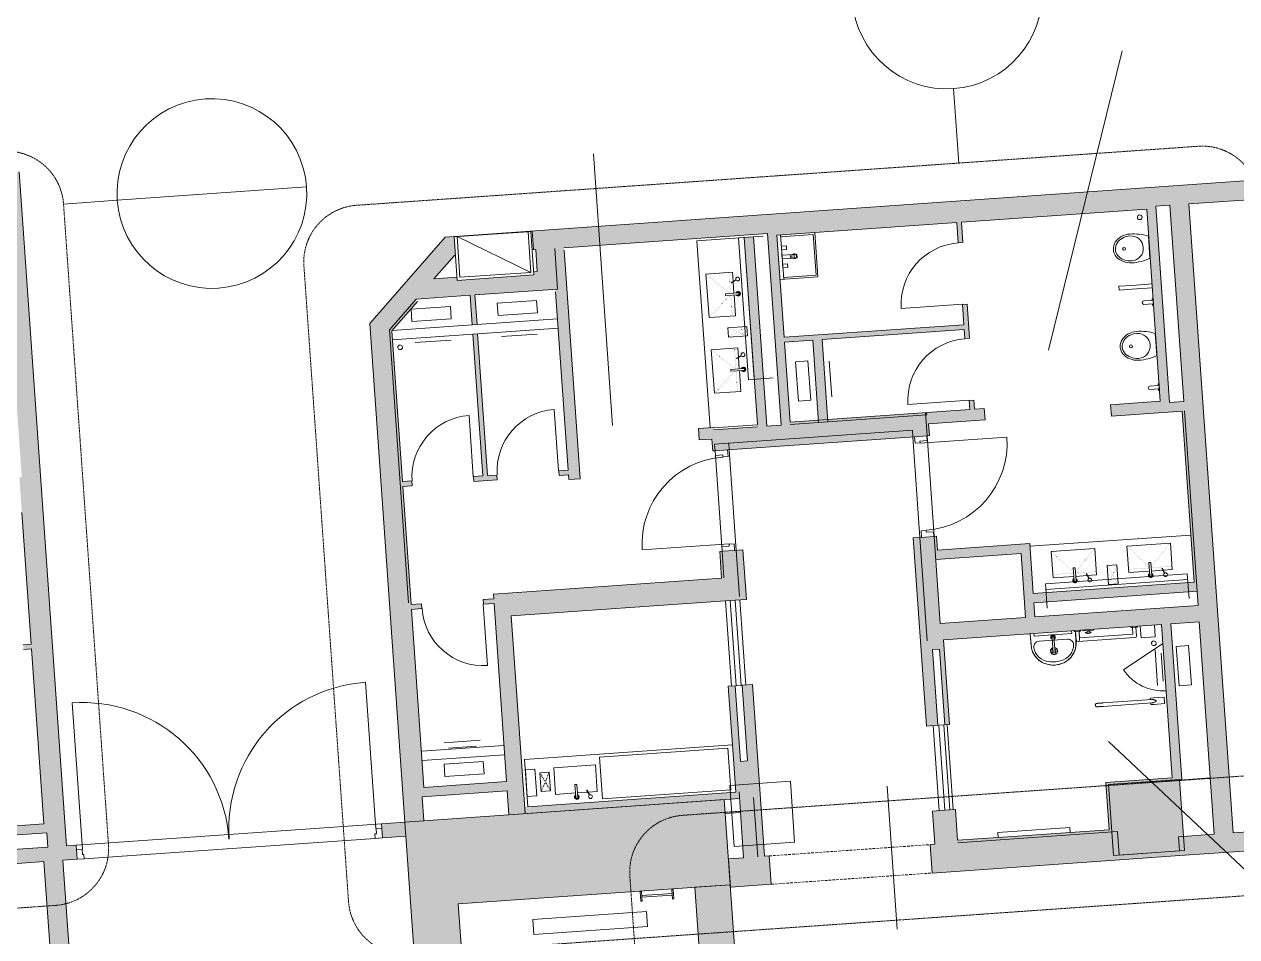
# Model space of a CAD drawing. Header units: millimetres. Extents: x 833941507 to 1669051331, y 817666127 to 1636299673.
# Drawn here: x 834408591 to 834421372, y 817993361 to 818002984 of the extents above; entities that cross this region are included whole.
import ezdxf

# ---------------------------------------------------------------- set-up
doc = ezdxf.new("R2010")
doc.units = ezdxf.units.MM
doc.header["$LTSCALE"] = 3
for name, pattern in [('3A35X-MAGP-P-MP-B02A$0$Dash', [6, 3, -3]), ('3A35X-MAGP-P-MP-B02A$0$Dash 1_16_', [3.175, 1.5875, -1.5875]), ('3A35X-MAGP-P-MP-B02A$0$Dot', [4, 0, -4]), ('3A35X-MAGP-P-MP-B02A$0$Long Dash', [13.5, 9, -4.5])]:
    doc.linetypes.add(name, pattern=pattern)
for name, color, linetype, lineweight in [('3A35X-MAGP-P-MP-B02A$0$A-000-M_MASS', 252, 'Continuous', 5), ('3A35X-MAGP-P-MP-B02A$0$A-010-A_ROOM', 252, 'Continuous', 5), ('3A35X-MAGP-P-MP-B02A$0$A-010-M_LINE', 252, 'Continuous', 5), ('3A35X-MAGP-P-MP-B02A$0$A-010-M_LINE-T', 252, 'Continuous', 5), ('3A35X-MAGP-P-MP-B02A$0$A-200-M_WALL_EXT', 252, 'Continuous', 9), ('3A35X-MAGP-P-MP-B02A$0$A-200-M_WALL_INT', 252, 'Continuous', 9), ('3A35X-MAGP-P-MP-B02A$0$A-200-M_WALL_PAT', 252, 'Continuous', 9), ('3A35X-MAGP-P-MP-B02A$0$A-230-M_FLOOR', 252, 'Continuous', 18), ('3A35X-MAGP-P-MP-B02A$0$A-325-M_DOOR', 252, 'Continuous', 5), ('3A35X-MAGP-P-MP-B02A$0$A-325-MH_DOOR', 252, '3A35X-MAGP-P-MP-B02A$0$Long Dash', 5), ('3A35X-MAGP-P-MP-B02A$0$A-770-ME_FFE_SA', 252, 'Continuous', 5), ('3A35X-MAGP-P-MP-B02A$0$M-520-M_DRAINAGE_FW', 252, 'Continuous', 5), ('3A35X-MAGP-P-MP-B02A$0$M-520-MH_DRAINAGE_FW', 252, '3A35X-MAGP-P-MP-B02A$0$Dash', 5), ('3A35X-MAGP-P-MP-B02A$0$S-280-M_COLUMN', 252, 'Continuous', 9), ('3A35X-MAGP-P-MP-B02A$0$Z-060-M_DETAIL', 252, 'Continuous', 5), ('3A35X-MAGP-P-MP-B02A$0$Z-070_T_DETAIL', 252, 'Continuous', 5), ('UAJ-23FLOR-h', 251, 'Continuous', 9)]:
    doc.layers.add(name, color=color, linetype=linetype, lineweight=lineweight)
doc.layers.add('UAJ-00XREF', color=7, linetype='Continuous')

# ---------------------------------------------------------------- blocks, each defined once
blk = doc.blocks.new('GBP-LTC-LB01')
at = {"layer": 'UAJ-23FLOR-h'}
h = blk.add_hatch(dxfattribs=at)
h.set_pattern_fill('EARTH,_O', color=256, scale=180, angle=45)
h.set_pattern_definition([(48.9989, (834576001.8, 818046085.3), (-112.727, 1612.5107), [1143, -1143]), (48.9989, (834575678.3, 818046366.6), (-112.727, 1612.5107), [1143, -1143]), (48.9989, (834575354.8, 818046647.8), (-112.727, 1612.5107), [1143, -1143]), (138.9989, (834575340.7, 818046849.3), (-1612.5107, -112.727), [1143, -1143]), (138.9989, (834575621.9, 818047172.8), (-1612.5107, -112.727), [1143, -1143]), (138.9989, (834575903.1, 818047496.3), (-1612.5107, -112.727), [1143, -1143])])
h.paths.add_polyline_path([(834572173, 818200349), (834310584, 818182062), (834331502, 817882832), (834364940, 817885169), (834473096, 818011284), (834480534, 818020120), (834485095, 818025710), (834491376, 818033619), (834497063, 818041013), (834493146, 818043679), (834512789, 818074029), (834518712, 818083675), (834526231, 818096325), (834534646, 818111073), (834545956, 818131981), (834557205, 818154199), (834564040, 818168497), (834570941, 818183576), (834578368, 818200696)])
h.paths.add_polyline_path([(834382131, 817956470), (834418269, 817958996), (834422062, 817963856), (834428403, 817964299), (834467239, 818010696), (834466445, 818021739), (834476098, 818035709), (834485267, 818048983), (834487015, 818051460), (834497268, 818067303), (834492893, 818129890), (834448057, 818126756), (834416897, 818105052), (834382061, 818080789), (834386167, 818022059), (834377588, 818021459)], flags=16)
edge = h.paths.add_edge_path(flags=16)
edge.add_line((834540292, 818142076), (834533466, 818141614))
edge.add_line((834533466, 818141614), (834523258, 818143863))
edge.add_line((834523258, 818143863), (834525897, 818155839))
edge.add_arc((834558382, 818267025), 115835, 237.2184, 253.71313, ccw=False)
edge.add_line((834495665, 818169638), (834498268, 818132357))
edge.add_line((834498268, 818132357), (834496346, 818130135))
edge.add_line((834496346, 818130135), (834492880, 818129893))
edge.add_line((834492880, 818129893), (834494230, 818110588))
edge.add_line((834494230, 818110588), (834496326, 818110708))
edge.add_line((834496326, 818110708), (834498420, 818080754))
edge.add_line((834498420, 818080754), (834498046, 818080727))
edge.add_line((834498046, 818080727), (834498255, 818077746))
edge.add_line((834498255, 818077746), (834503061, 818078082))
edge.add_line((834503061, 818078082), (834504980, 818081212))
edge.add_line((834504980, 818081212), (834509429, 818088471))
edge.add_line((834509429, 818088471), (834515217, 818097914))
edge.add_line((834515217, 818097914), (834526067, 818116416))
edge.add_line((834526067, 818116416), (834532489, 818127889))
edge.add_line((834532489, 818127889), (834534831, 818132146))
edge.add_line((834534831, 818132146), (834540292, 818142076))
h = blk.add_hatch(dxfattribs=at)
h.set_pattern_fill('EARTH,_O', color=256, scale=180, angle=45)
h.set_pattern_definition([(45.0000001, (-1082349.7, 54794.9), (-3e-06, 1616.4461018), [1143, -1143]), (45.0000001, (-1082652.8, 55098), (-3e-06, 1616.4461018), [1143, -1143]), (45.0000001, (-1082955.9, 55401.1), (-3e-06, 1616.4461018), [1143, -1143]), (135.0000001, (-1082955.9, 55603.1), (-1616.4461018, -3e-06), [1143, -1143]), (135.0000001, (-1082652.8, 55906.2), (-1616.4461018, -3e-06), [1143, -1143]), (135.0000001, (-1082349.7, 56209.3), (-1616.4461018, -3e-06), [1143, -1143])])
h.paths.add_polyline_path([(834669469, 818015499), (834651081, 818014214), (834651091, 818014066), (834669480, 818015352)], flags=16)
edge = h.paths.add_edge_path()
edge.add_arc((834611764, 818123015), 22001, 94.0007, 118.6887)
edge.add_line((834601202, 818142316), (834593918, 818141228))
edge.add_arc((834611768, 818123014), 25503, 93.9972, 134.4213, ccw=False)
edge.add_line((834609991, 818148455), (834618164, 818149026))
edge.add_line((834618164, 818149026), (834618408, 818145535))
edge.add_line((834618408, 818145535), (834616365, 818145392))
edge.add_line((834616365, 818145392), (834616609, 818141901))
edge.add_line((834616609, 818141901), (834611622, 818141552))
edge.add_line((834611622, 818141552), (834611378, 818145043))
edge.add_line((834611378, 818145043), (834610229, 818144963))
h.paths.add_polyline_path([(834673233, 818197366), (834607546, 818192774), (834599172, 818174435), (834588349, 818152375), (834578622, 818133891), (834568418, 818115665), (834556457, 818095618), (834546606, 818080042), (834532219, 818058624), (834523692, 818046596), (834515684, 818035708), (834508244, 818025930), (834500656, 818016266), (834489787, 818002934), (834483448, 817995421), (834478638, 817989842), (834458454, 817967379), (834441506, 817949096), (834383076, 817886437), (834482027, 817893355), (834551919, 817920009), (834634905, 817930637), (834634023, 817939309), (834633770, 817941796), (834633578, 817943687), (834508697, 817930984), (834507053, 817930191), (834506409, 817939427), (834507657, 817945567), (834503417, 818006767), (834503064, 818011763), (834514053, 818025792), (834520785, 818034889), (834526319, 818042437), (834532382, 818050706), (834536346, 818056473), (834542258, 818065226), (834550406, 818077287), (834561579, 818095002), (834574523, 818117080), (834587769, 818140310), (834609774, 818143595), (834610002, 818140336), (834634253, 818142031), (834636807, 818105492), (834642791, 818105914), (834646279, 818056033), (834640293, 818055614), (834643382, 818011425), (834641138, 818011268), (834645776, 817944928), (834639048, 817944244), (834640362, 817931328), (834651070, 817932707), (834650588, 817936476), (834685106, 817940897), (834685588, 817937128), (834691374, 817937869)])
blk = doc.blocks.new('3A35X-MAGP-P-MP-B02A')
at = {"layer": '3A35X-MAGP-P-MP-B02A$0$A-200-M_WALL_PAT'}
for points in [[(30275, 74972), (30475, 74972), (30475, 80131), (30275, 80131), (30275, 75094)], [(34050, 77994), (34988, 78931), (34705, 78931), (34050, 78277), (34050, 78160)], [(36025, 78499), (36048, 78499), (36048, 78931), (35848, 78931), (35848, 78499)], [(36048, 78499), (36145, 78499), (36145, 78931), (36048, 78931), (36048, 78699)], [(38050, 76904), (38148, 76904), (38148, 78906), (38050, 78906), (38050, 76929)], [(38298, 76904), (38395, 76904), (38395, 78931), (38298, 78931), (38298, 76965)], [(42400, 76854), (42400, 78906), (42303, 78906), (42303, 76854)], [(42550, 72281), (42750, 72281), (42750, 78931), (42550, 78931), (42550, 72291)], [(34755, 78499), (35848, 78499), (35848, 78699), (35810, 78699), (35810, 78666), (35000, 78666), (35000, 78699), (34755, 78699), (34555, 78499), (34705, 78499)], [(36145, 76489), (36145, 78499), (36025, 78499), (36025, 76489)], [(34275, 78184), (34565, 78474), (34530, 78474), (34275, 78219), (34275, 78184)], [(34250, 73006), (34250, 78194), (34050, 77994), (34050, 73006)], [(34250, 75311), (34275, 75311), (34275, 78219), (34250, 78194), (34250, 75981)], [(39174, 77776), (40345, 77776), (40345, 77826), (38395, 77826), (38395, 77776), (38927, 77776)], [(38793, 76904), (38793, 77776), (38695, 77776), (38695, 76904)], [(30250, 73254), (30275, 73255), (30275, 76918), (30250, 76918), (30250, 73285)], [(37560, 76809), (37585, 76809), (37585, 76929), (37427, 76929), (37427, 76809), (37504, 76809)], [(39207, 76754), (39675, 76754), (39675, 76904), (37585, 76904), (37585, 76754), (39014, 76754)], [(39825, 76809), (40447, 76809), (40447, 76929), (39825, 76929), (39838, 76904), (39825, 76904)], [(41778, 76756), (42303, 76756), (42303, 76876), (41778, 76876)], [(42303, 76756), (42550, 76756), (42550, 76854), (42303, 76854)], [(39226, 76684), (39605, 76684), (39605, 76754), (37805, 76754), (37805, 76684), (39014, 76684)], [(42550, 74849), (42550, 76756), (42525, 76756), (42525, 74849)], [(40728, 75376), (40728, 75474), (39825, 75474), (39825, 75376), (40451, 75376)], [(40825, 74699), (40825, 75474), (40728, 75474), (40729, 74699)], [(34250, 73356), (34275, 73356), (34275, 75311), (34250, 75311), (34250, 73641)], [(35791, 75166), (37585, 75166), (37585, 75339), (35148, 75339), (35148, 75166), (35320, 75166)], [(35148, 73319), (35320, 73319), (35320, 75166), (35148, 75166), (35148, 73356)], [(37560, 75096), (37585, 75096), (37585, 75166), (35320, 75166), (35320, 75096), (37256, 75096)], [(30419, 73006), (30475, 73006), (30475, 74972), (30275, 74972), (30275, 73006)], [(42236, 74849), (42525, 74849), (42525, 74946), (40825, 74946), (40825, 74849), (41906, 74849)], [(41278, 74526), (42550, 74526), (42550, 74699), (39675, 74699), (39675, 74526), (41270, 74526)], [(42225, 72881), (42249, 72881), (42249, 74526), (42152, 74526), (42152, 72881)], [(37550, 73076), (37585, 73077), (37585, 74196), (37550, 74196), (37550, 73084)], [(30250, 73156), (30275, 73156), (30275, 73254), (28295, 73254), (28295, 73156), (29345, 73156)], [(34250, 73259), (35148, 73259), (35148, 73356), (34250, 73356), (34250, 73319)], [(35313, 73006), (35320, 73006), (35320, 73319), (35148, 73319), (35148, 73006)], [(34550, 63256), (34550, 73006), (34050, 73006), (34050, 63256), (34250, 63256)], [(37350, 72106), (37425, 72106), (37425, 73006), (34550, 73006), (34550, 72106), (37050, 72106)], [(36095, 73006), (37585, 73006), (37585, 73076), (35320, 73076), (35320, 73006), (35791, 73006)], [(37735, 72381), (37735, 73006), (37585, 73006), (37585, 72381)], [(41475, 72406), (41475, 72906), (41450, 72906), (41450, 72406)], [(42152, 72881), (42152, 72906), (41475, 72906), (41475, 72881)], [(40995, 72381), (41475, 72381), (41475, 72406), (39848, 72406), (39848, 72381), (40982, 72381)], [(46840, 72081), (46850, 72081), (46850, 72281), (42225, 72281), (42225, 72131), (42175, 72131), (42175, 72081), (46533, 72081)], [(42175, 72081), (42175, 72131), (41535, 72131), (41535, 72081)]]:
    blk.add_hatch(color=256, dxfattribs=at).paths.add_polyline_path(points, flags=0)
h = blk.add_hatch(color=256, dxfattribs=at)
h.paths.add_polyline_path([(37585, 78931), (42750, 78931), (42750, 79131), (35825, 79131), (35825, 78931), (36145, 78931)], flags=0)
h.paths.add_polyline_path([(34755, 78931), (35000, 78931), (35000, 79126), (35025, 79126), (35025, 79131), (34905, 79131), (34705, 78931)], flags=0)
h = blk.add_hatch(color=256, dxfattribs=at)
h.paths.add_polyline_path([(46050, 78931), (46060, 78931), (46060, 79131), (45706, 79131), (45706, 78931), (45855, 78931)], flags=0)
h.paths.add_polyline_path([(42750, 78931), (43980, 78931), (43980, 79131), (42750, 79131)], flags=0)
h = blk.add_hatch(color=256, dxfattribs=at)
h.paths.add_polyline_path([(38936, 78906), (42400, 78906), (42400, 78931), (38395, 78931), (38395, 78906), (38617, 78906)], flags=0)
h.paths.add_polyline_path([(38395, 78931), (38395, 78931), (38610, 78928)], flags=0)
h = blk.add_hatch(color=256, dxfattribs=at)
h.paths.add_polyline_path([(40345, 77826), (40345, 78040), (40295, 78040), (40295, 77826)], flags=0)
h.paths.add_polyline_path([(40345, 78693), (40345, 78906), (40295, 78906), (40295, 78693)], flags=0)
h = blk.add_hatch(color=256, dxfattribs=at)
h.paths.add_polyline_path([(35175, 76589), (35175, 78089), (35125, 78089), (35125, 76589)], flags=0)
h.paths.add_polyline_path([(35125, 78186), (35175, 78186), (35175, 78499), (35125, 78499), (35125, 78194)], flags=0)
h = blk.add_hatch(color=256, dxfattribs=at)
h.paths.add_polyline_path([(40295, 76929), (40345, 76929), (40345, 77026), (40295, 77026), (40295, 76988)], flags=0)
h.paths.add_polyline_path([(40345, 77679), (40345, 77776), (40295, 77776), (40295, 77679)], flags=0)
h = blk.add_hatch(color=256, dxfattribs=at)
h.paths.add_polyline_path([(39838, 76904), (39825, 76929), (38793, 76929), (38793, 76904), (39825, 76904)], flags=0)
h.paths.add_polyline_path([(38695, 76904), (38695, 76929), (38395, 76929), (38395, 76904)], flags=0)
h = blk.add_hatch(color=256, dxfattribs=at)
h.paths.add_polyline_path([(39771, 74699), (39825, 74699), (39823, 75620), (39675, 75620), (39675, 74699)], flags=0)
h.paths.add_polyline_path([(39823, 76684), (39825, 76685), (39825, 76904), (39675, 76904), (39675, 76684), (39746, 76684)], flags=0)
h = blk.add_hatch(color=256, dxfattribs=at)
h.paths.add_polyline_path([(37585, 75339), (37585, 75620), (37560, 75620), (37560, 75339)], flags=0)
h.paths.add_polyline_path([(37585, 76684), (37585, 76809), (37560, 76809), (37560, 76684)], flags=0)
h = blk.add_hatch(color=256, dxfattribs=at)
h.paths.add_polyline_path([(37735, 75131), (37735, 75620), (37585, 75618), (37585, 75131)], flags=0)
h.paths.add_polyline_path([(37585, 76684), (37735, 76684), (37735, 76754), (37585, 76754), (37585, 76685)], flags=0)
h = blk.add_hatch(color=256, dxfattribs=at)
h.paths.add_polyline_path([(37805, 72381), (37805, 74196), (37735, 74196), (37735, 72381)], flags=0)
h.paths.add_polyline_path([(37805, 75096), (37805, 75620), (37735, 75620), (37735, 75096)], flags=0)
h.paths.add_polyline_path([(37805, 76684), (37805, 76754), (37735, 76754), (37735, 76684), (37752, 76684)], flags=0)
h = blk.add_hatch(color=256, dxfattribs=at)
h.paths.add_polyline_path([(39605, 72381), (39675, 72381), (39675, 72731), (39605, 72731), (39605, 72406)], flags=0)
h.paths.add_polyline_path([(39605, 73631), (39675, 73631), (39675, 75620), (39605, 75620), (39605, 73642)], flags=0)
h.paths.add_polyline_path([(39605, 76684), (39675, 76684), (39675, 76754), (39605, 76754)], flags=0)
h = blk.add_hatch(color=256, dxfattribs=at)
h.paths.add_polyline_path([(39850, 75474), (39850, 75620), (39825, 75620), (39825, 75474), (39848, 75474)], flags=0)
h.paths.add_polyline_path([(39825, 76684), (39850, 76684), (39850, 76809), (39825, 76809), (39825, 76754)], flags=0)
h = blk.add_hatch(color=256, dxfattribs=at)
h.paths.add_polyline_path([(34275, 76539), (34374, 76539), (34374, 76589), (34275, 76589)], flags=0)
h.paths.add_polyline_path([(36025, 76539), (36025, 76589), (35927, 76589), (35927, 76539)], flags=0)
h.paths.add_polyline_path([(35175, 76539), (35274, 76539), (35274, 76589), (35027, 76589), (35027, 76539), (35125, 76539)], flags=0)
h = blk.add_hatch(color=256, dxfattribs=at)
h.paths.add_polyline_path([(34275, 75239), (34385, 75239), (34385, 75289), (34275, 75289)], flags=0)
h.paths.add_polyline_path([(35038, 75239), (35148, 75239), (35148, 75289), (35038, 75289)], flags=0)
h = blk.add_hatch(color=256, dxfattribs=at)
h.paths.add_polyline_path([(29428, 75103), (29513, 75103), (29513, 75153), (29293, 75153), (29293, 75103), (29378, 75103)], flags=0)
h.paths.add_polyline_path([(28553, 75103), (28640, 75103), (28640, 75153), (28530, 75153), (28530, 75103)], flags=0)
h.paths.add_polyline_path([(30166, 75103), (30250, 75103), (30250, 75153), (30166, 75153)], flags=0)
h = blk.add_hatch(color=256, dxfattribs=at)
h.paths.add_polyline_path([(37585, 73006), (37735, 73006), (37735, 74196), (37698, 74196), (37698, 73396), (37623, 73396), (37623, 74196), (37585, 74196), (37585, 73076)], flags=0)
h.paths.add_polyline_path([(37585, 75096), (37735, 75096), (37735, 75131), (37585, 75131)], flags=0)
h = blk.add_hatch(color=256, dxfattribs=at)
h.paths.add_polyline_path([(39825, 72381), (39848, 72381), (39848, 72731), (39675, 72731), (39675, 72381)], flags=0)
h.paths.add_polyline_path([(39848, 73631), (39848, 74526), (39675, 74526), (39675, 73631), (39724, 73631), (39724, 74431), (39799, 74431), (39799, 73631), (39825, 73631)], flags=0)
h = blk.add_hatch(color=256, dxfattribs=at)
h.paths.add_polyline_path([(30225, 72856), (30575, 72856), (30575, 73006), (29852, 73006), (29852, 72856)], flags=0)
h.paths.add_polyline_path([(33932, 72856), (34050, 72856), (34050, 73006), (33801, 73006), (33801, 72856), (33843, 72856)], flags=0)
h = blk.add_hatch(color=256, dxfattribs=at)
h.paths.add_polyline_path([(30225, 69906), (30425, 69906), (30425, 71026), (30225, 71026)], flags=0)
h.paths.add_polyline_path([(30225, 71626), (30425, 71626), (30425, 72856), (30225, 72856), (30225, 71641)], flags=0)
h = blk.add_hatch(color=256, dxfattribs=at)
h.paths.add_polyline_path([(41535, 72081), (41535, 72131), (41475, 72131), (41475, 72381), (39555, 72381), (39555, 72081), (40088, 72081)], flags=0)
h.paths.add_polyline_path([(37855, 72081), (37855, 72381), (37425, 72381), (37425, 72081)], flags=0)
h = blk.add_hatch(color=256, dxfattribs=at)
h.paths.add_polyline_path([(37050, 63256), (37425, 63256), (37425, 63956), (37050, 63956)], flags=0)
h.paths.add_polyline_path([(37350, 71408), (37425, 71408), (37425, 72106), (37050, 72106), (37050, 71408)], flags=0)
at = {"layer": '3A35X-MAGP-P-MP-B02A$0$S-280-M_COLUMN', "lineweight": 5}
blk.add_hatch(color=256, dxfattribs=at).paths.add_polyline_path([(41535, 72131), (42225, 72131), (42225, 72881), (41475, 72881), (41475, 72131)], flags=0)
at = {"layer": '3A35X-MAGP-P-MP-B02A$0$A-000-M_MASS'}
for p, q in [((36486, 72099), (36471, 72099)), ((36471, 72099), (36471, 71999)), ((36486, 71999), (36486, 72099)), ((36821, 72099), (36806, 72099)), ((36806, 72099), (36806, 71999)), ((36821, 71999), (36821, 72099)), ((36471, 71999), (36486, 71999)), ((36806, 72059), (36486, 72059)), ((36486, 72040), (36806, 72040)), ((36806, 71999), (36821, 71999))]:
    blk.add_line(p, q, dxfattribs=at)
at = {"layer": '3A35X-MAGP-P-MP-B02A$0$A-010-A_ROOM'}
for p, q in [((41167, 77496), (42161, 80589)), ((36527, 77026), (36527, 79897)), ((41508, 73334), (43401, 71284)), ((39148, 73028), (39148, 71517))]:
    blk.add_line(p, q, dxfattribs=at)
at = {"layer": '3A35X-MAGP-P-MP-B02A$0$A-010-M_LINE'}
for p, q in [((38133, 73151), (37493, 73151)), ((37493, 73151), (37493, 72506)), ((38133, 72506), (38133, 73151)), ((37493, 72506), (38133, 72506))]:
    blk.add_line(p, q, dxfattribs=at)
at = {"layer": '3A35X-MAGP-P-MP-B02A$0$A-010-M_LINE-T'}
for p, q in [((37990, 78906), (38250, 78906)), ((37990, 77406), (37990, 78906)), ((38050, 77406), (38050, 78906)), ((38250, 77406), (37990, 77406)), ((40960, 74781), (40960, 75041)), ((40960, 75041), (42460, 75041)), ((42460, 75041), (42460, 74781)), ((40960, 74981), (42460, 74981))]:
    blk.add_line(p, q, dxfattribs=at)
at = {"layer": '3A35X-MAGP-P-MP-B02A$0$A-200-M_WALL_EXT', "lineweight": 13}
for p, q in [((34550, 73006), (34050, 73006)), ((34050, 73006), (34050, 63256)), ((37425, 73006), (34550, 73006)), ((37425, 72106), (37425, 73006)), ((34550, 63256), (34550, 72106)), ((34550, 72106), (37425, 72106))]:
    blk.add_line(p, q, dxfattribs=at)
at = {"layer": '3A35X-MAGP-P-MP-B02A$0$A-200-M_WALL_INT'}
for p, q in [((30475, 73006), (30475, 80131)), ((34905, 79131), (34050, 78277)), ((43980, 79131), (34905, 79131)), ((35025, 79126), (35025, 79131)), ((35825, 79131), (35825, 78931)), ((34755, 78699), (34988, 78931)), ((34988, 78931), (35000, 78931)), ((35810, 78931), (35848, 78931)), ((35848, 78931), (35848, 78699)), ((36048, 78499), (36048, 78931)), ((36145, 78931), (38298, 78931)), ((36145, 76489), (36145, 78906)), ((38050, 78906), (38050, 76929)), ((38148, 76904), (38148, 78906)), ((38298, 78931), (38298, 76904)), ((38395, 78906), (40295, 78906)), ((38395, 77826), (38395, 78906)), ((40295, 78906), (40295, 78693)), ((40345, 78906), (42303, 78906)), ((40345, 78693), (40345, 78906)), ((42303, 78906), (42303, 76876)), ((42400, 78931), (42550, 78931)), ((42400, 76854), (42400, 78931)), ((42550, 78931), (42550, 76854)), ((42750, 78931), (43980, 78931)), ((42750, 72281), (42750, 78931)), ((35000, 78699), (34755, 78699)), ((35848, 78699), (35810, 78699)), ((40295, 78693), (40345, 78693)), ((34555, 78499), (34250, 78194)), ((34555, 78499), (35125, 78499)), ((35125, 78499), (35125, 78186)), ((35175, 78186), (35175, 78499)), ((35175, 78499), (36048, 78499)), ((36048, 78499), (36025, 78499)), ((34275, 78184), (34565, 78474)), ((36025, 78474), (36025, 76589)), ((34050, 78277), (34050, 73006)), ((34250, 75311), (34250, 78194)), ((34275, 76589), (34275, 78184)), ((36025, 78186), (34278, 78186)), ((34275, 78089), (36025, 78089)), ((35125, 78089), (35125, 76589)), ((35175, 76589), (35175, 78089)), ((40295, 78040), (40295, 77826)), ((40345, 78040), (40295, 78040)), ((40345, 77679), (40345, 78040)), ((40295, 77826), (38395, 77826)), ((38395, 77776), (38695, 77776)), ((38395, 76929), (38395, 77776)), ((38695, 77776), (38695, 76904)), ((38793, 76904), (38793, 77776)), ((38793, 77776), (40295, 77776)), ((40295, 77776), (40295, 77679)), ((40295, 77679), (40345, 77679)), ((40345, 77026), (40295, 77026)), ((40295, 77026), (40295, 76929)), ((40345, 76929), (40345, 77026)), ((37585, 76929), (37427, 76929)), ((37427, 76929), (37427, 76809)), ((38050, 76904), (37585, 76904)), ((38298, 76904), (38148, 76904)), ((40295, 76929), (38395, 76929)), ((38395, 76904), (39838, 76904)), ((39825, 76929), (39825, 76684)), ((39838, 76904), (39838, 76929)), ((40447, 76929), (40345, 76929)), ((40447, 76809), (40447, 76929)), ((42303, 76876), (41778, 76876)), ((41778, 76876), (41778, 76756)), ((42550, 76854), (42400, 76854)), ((37427, 76809), (37560, 76809)), ((37560, 76809), (37560, 76684)), ((39675, 76754), (37585, 76754)), ((37585, 76684), (37585, 76754)), ((37735, 76754), (37735, 76684)), ((39675, 76684), (39675, 76754)), ((39850, 76809), (40447, 76809)), ((39850, 76684), (39850, 76809)), ((41778, 76756), (42525, 76756)), ((42525, 76756), (42525, 74946)), ((42550, 74699), (42550, 76756)), ((34374, 76589), (34275, 76589)), ((34374, 76539), (34374, 76589)), ((35125, 76589), (35027, 76589)), ((35027, 76589), (35027, 76539)), ((35274, 76589), (35175, 76589)), ((35274, 76539), (35274, 76589)), ((36025, 76589), (35927, 76589)), ((35927, 76589), (35927, 76539)), ((37560, 76684), (37585, 76684)), ((37717, 76684), (39693, 76684)), ((39825, 76684), (39850, 76684)), ((30250, 76545), (30250, 75153)), ((34275, 75289), (34275, 76539)), ((34275, 76539), (34374, 76539)), ((35027, 76539), (35274, 76539)), ((35927, 76539), (36025, 76539)), ((36025, 76539), (36025, 76489)), ((36025, 76489), (36145, 76489)), ((37585, 75620), (37560, 75620)), ((37560, 75620), (37560, 75339)), ((37585, 75339), (37585, 75620)), ((37805, 75620), (37717, 75620)), ((37735, 75620), (37735, 75131)), ((37805, 75096), (37805, 75620)), ((39605, 75620), (39605, 73631)), ((39693, 75620), (39605, 75620)), ((39675, 74526), (39675, 75620)), ((39850, 75620), (39825, 75620)), ((39825, 75620), (39825, 74699)), ((39850, 75474), (39850, 75620)), ((40825, 75474), (39850, 75474)), ((40825, 74946), (40825, 75474)), ((34385, 75289), (34275, 75289)), ((34385, 75239), (34385, 75289)), ((35148, 75289), (35038, 75289)), ((35038, 75289), (35038, 75239)), ((37560, 75339), (35148, 75339)), ((35148, 75339), (35148, 75289)), ((39825, 75376), (40728, 75376)), ((40728, 75376), (40728, 74699)), ((34275, 73356), (34275, 75239)), ((34275, 75239), (34385, 75239)), ((35038, 75239), (35148, 75239)), ((35148, 75239), (35148, 73356)), ((30250, 75153), (30166, 75153)), ((30166, 75103), (30250, 75103)), ((30250, 75103), (30250, 73254)), ((35320, 75096), (35320, 73006)), ((35320, 75096), (37635, 75096)), ((37685, 75096), (37805, 75096)), ((42525, 74946), (40825, 74946)), ((40825, 74699), (40825, 74849)), ((40825, 74849), (42550, 74849)), ((40728, 74699), (39825, 74699)), ((42550, 74699), (40825, 74699)), ((39848, 74526), (40802, 74526)), ((39848, 73631), (39848, 74526)), ((41202, 74526), (41227, 74526)), ((41294, 74526), (42152, 74526)), ((42152, 74526), (42152, 72906)), ((42249, 74526), (42550, 74526)), ((42249, 72881), (42249, 74526)), ((42550, 74526), (42550, 72281)), ((39724, 73631), (39724, 74431)), ((39724, 74431), (39799, 74431)), ((39799, 74431), (39799, 73631)), ((37550, 74196), (37550, 73576)), ((37623, 74196), (37550, 74196)), ((37623, 73396), (37623, 74196)), ((37805, 74196), (37698, 74196)), ((37698, 74196), (37698, 73396)), ((37805, 72381), (37805, 74196)), ((35148, 73739), (34275, 73739)), ((34275, 73641), (35148, 73641)), ((39605, 73631), (39724, 73631)), ((39799, 73631), (39848, 73631)), ((37698, 73396), (37623, 73396)), ((30250, 73254), (28295, 73254)), ((34250, 73006), (34250, 73259)), ((34250, 73259), (35148, 73259)), ((35148, 73356), (34275, 73356)), ((35148, 73259), (35148, 73006)), ((28273, 73156), (30275, 73156)), ((30275, 73156), (30275, 73006)), ((30275, 73006), (29852, 73006)), ((30575, 73006), (30475, 73006)), ((30575, 72956), (30575, 73006)), ((34050, 73006), (33801, 73006)), ((33801, 73006), (33801, 72956)), ((34050, 73006), (34250, 73006)), ((34050, 72856), (34050, 73006)), ((35148, 73006), (37585, 73006)), ((37585, 73076), (37585, 72381)), ((37735, 73006), (37735, 72381)), ((29852, 72856), (30225, 72856)), ((30225, 72856), (30225, 71626)), ((30425, 71626), (30425, 72856)), ((30425, 72856), (30575, 72856)), ((33801, 72856), (34050, 72856)), ((37585, 72859), (37425, 72859)), ((41450, 72906), (41450, 72406)), ((42152, 72906), (41450, 72906)), ((41475, 72381), (41475, 72881)), ((41475, 72881), (42249, 72881)), ((39605, 72731), (39605, 72381)), ((39737, 72731), (39605, 72731)), ((39848, 72731), (39787, 72731)), ((39848, 72406), (39848, 72731)), ((37585, 72381), (37425, 72381)), ((37425, 72381), (37425, 72081)), ((37855, 72381), (37805, 72381)), ((37855, 72081), (37855, 72381)), ((39605, 72381), (39555, 72381)), ((39555, 72381), (39555, 72081)), ((40276, 72406), (39848, 72406)), ((39848, 72381), (41535, 72381)), ((41450, 72406), (41036, 72406)), ((41535, 72131), (41535, 72381)), ((42550, 72281), (42175, 72281)), ((42175, 72281), (42175, 72131)), ((46850, 72281), (42750, 72281)), ((37425, 72106), (37050, 72106)), ((37050, 72106), (37050, 71408)), ((37425, 71408), (37425, 72106)), ((42175, 72131), (41535, 72131)), ((37425, 72081), (37855, 72081)), ((39555, 72081), (41535, 72081)), ((41535, 72081), (42175, 72081)), ((42175, 72081), (46850, 72081))]:
    blk.add_line(p, q, dxfattribs=at)
at = {"layer": '3A35X-MAGP-P-MP-B02A$0$A-230-M_FLOOR'}
for p, q in [((37585, 75620), (37585, 76684)), ((37735, 76684), (37735, 75620)), ((39675, 75620), (39675, 76684)), ((39825, 76684), (39825, 75620)), ((37585, 74196), (37585, 75096)), ((37735, 75096), (37735, 74196)), ((39675, 72731), (39675, 73631)), ((39825, 73631), (39825, 72731)), ((30575, 73006), (33801, 73006)), ((33726, 72856), (30650, 72856)), ((42225, 72876), (42550, 72876))]:
    blk.add_line(p, q, dxfattribs=at)
at = {"layer": '3A35X-MAGP-P-MP-B02A$0$A-325-M_DOOR'}
for p, q in [((39648, 78043), (40295, 78043)), ((35024, 77236), (35024, 76589)), ((35924, 77236), (35924, 76589)), ((39648, 77029), (40295, 77029)), ((39746, 76611), (40664, 76611)), ((37664, 75693), (36746, 75693)), ((35035, 74592), (35035, 75239)), ((30638, 72956), (30638, 74505)), ((33738, 72956), (33738, 74505)), ((42152, 74326), (41719, 74076))]:
    blk.add_line(p, q, dxfattribs=at)
at = {"layer": '3A35X-MAGP-P-MP-B02A$0$A-325-M_DOOR', "lineweight": 9}
for p, q in [((37717, 76684), (37587, 76684)), ((37587, 76684), (37587, 76634)), ((37587, 76634), (37664, 76634)), ((37664, 76634), (37664, 76614)), ((37664, 76614), (37717, 76614)), ((37717, 76614), (37717, 76684)), ((39823, 76684), (39693, 76684)), ((39693, 76684), (39693, 76614)), ((39693, 76614), (39746, 76614)), ((39746, 76614), (39746, 76634)), ((39746, 76634), (39823, 76634)), ((39823, 76634), (39823, 76684)), ((37664, 75670), (37587, 75670)), ((37587, 75670), (37587, 75620)), ((37664, 75690), (37664, 75670)), ((37717, 75690), (37664, 75690)), ((37717, 75620), (37717, 75690)), ((39746, 75690), (39693, 75690)), ((39693, 75690), (39693, 75620)), ((39746, 75670), (39746, 75690)), ((39823, 75670), (39746, 75670)), ((39823, 75620), (39823, 75670)), ((37587, 75620), (37717, 75620)), ((39693, 75620), (39823, 75620)), ((37635, 75096), (37685, 75096)), ((37635, 74196), (37635, 75096)), ((37685, 75096), (37685, 74196)), ((37685, 74196), (37635, 74196)), ((39737, 73631), (39787, 73631)), ((39737, 72731), (39737, 73631)), ((39787, 73631), (39787, 72731)), ((30635, 72956), (30575, 72956)), ((30575, 72956), (30575, 72856)), ((30575, 72856), (30650, 72856)), ((30635, 72903), (30635, 72956)), ((30650, 72903), (30635, 72903)), ((30650, 72856), (30650, 72903)), ((33726, 72903), (33726, 72856)), ((33741, 72903), (33726, 72903)), ((33726, 72856), (33801, 72856)), ((33801, 72956), (33741, 72956)), ((33741, 72956), (33741, 72903)), ((33801, 72856), (33801, 72956)), ((39787, 72731), (39737, 72731))]:
    blk.add_line(p, q, dxfattribs=at)
at = {"layer": '3A35X-MAGP-P-MP-B02A$0$A-325-M_DOOR'}
for centre, radius, start, end in [((40295, 78043), 647, 90, 180), ((40295, 77029), 647, 90, 180), ((35024, 76589), 647, 90, 180), ((35924, 76589), 647, 90, 180), ((37664, 75693), 918, 90, 180), ((39746, 76611), 918, 270, 0), ((35035, 75239), 647, 180, 270), ((30638, 72956), 1549, 0, 90), ((33738, 72956), 1549, 90, 180), ((42152, 74326), 500, 210, 270)]:
    blk.add_arc(centre, radius, start, end, dxfattribs=at)
at = {"layer": '3A35X-MAGP-P-MP-B02A$0$A-325-MH_DOOR'}
for p, q in [((37855, 72381), (39555, 72381)), ((37855, 72081), (39555, 72081))]:
    blk.add_line(p, q, dxfattribs=at)
at = {"layer": '3A35X-MAGP-P-MP-B02A$0$A-770-ME_FFE_SA'}
for p, q in [((35810, 79126), (35000, 79126)), ((35000, 79126), (35000, 78666)), ((35810, 78666), (35810, 79126)), ((35000, 78666), (35810, 78666)), ((36523, 71888), (35323, 71888)), ((35323, 71888), (35323, 71728)), ((36523, 71728), (36523, 71888)), ((35323, 71728), (36523, 71728))]:
    blk.add_line(p, q, dxfattribs=at)
at = {"layer": '3A35X-MAGP-P-MP-B02A$0$M-520-M_DRAINAGE_FW'}
for p, q in [((37550, 76929), (37550, 78906)), ((37550, 78906), (38050, 78906)), ((38050, 78906), (37550, 78906)), ((37550, 78906), (37550, 76929)), ((38433, 78906), (38433, 78436)), ((38433, 78887), (38776, 78887)), ((38776, 78887), (38776, 78455)), ((38795, 78436), (38795, 78906)), ((38486, 78785), (38433, 78785)), ((38433, 78785), (38433, 78747)), ((38433, 78747), (38486, 78747)), ((38486, 78747), (38486, 78785)), ((38560, 78690), (38433, 78690)), ((38433, 78690), (38433, 78652)), ((38433, 78690), (38560, 78690)), ((38433, 78690), (38433, 78652)), ((38433, 78652), (38560, 78652)), ((38560, 78652), (38433, 78652)), ((38521, 78690), (38521, 78652)), ((38560, 78652), (38560, 78690)), ((38560, 78690), (38590, 78690)), ((38560, 78652), (38560, 78690)), ((38590, 78652), (38560, 78652)), ((38590, 78690), (38590, 78652)), ((42300, 78622), (42300, 78388)), ((37900, 78548), (37620, 78548)), ((37620, 78548), (37620, 78088)), ((37900, 78452), (37900, 78548)), ((38486, 78595), (38433, 78595)), ((38433, 78595), (38433, 78557)), ((38433, 78557), (38486, 78557)), ((38486, 78557), (38486, 78595)), ((34493, 78396), (34908, 78396)), ((34493, 78266), (34493, 78396)), ((34908, 78266), (34908, 78396)), ((35404, 78396), (35819, 78396)), ((35404, 78266), (35404, 78396)), ((35819, 78266), (35819, 78396)), ((37879, 78441), (37930, 78467)), ((37881, 78437), (37879, 78441)), ((37933, 78462), (37881, 78437)), ((37900, 78328), (37900, 78446)), ((38395, 78436), (38795, 78436)), ((38776, 78455), (38433, 78455)), ((34908, 78266), (34493, 78266)), ((35819, 78266), (35404, 78266)), ((37810, 78328), (37810, 78308)), ((37945, 78328), (37810, 78328)), ((37810, 78308), (37945, 78308)), ((37900, 78088), (37900, 78308)), ((41953, 78116), (41953, 78076)), ((41953, 78116), (42088, 78116)), ((41953, 78116), (41953, 78076)), ((42088, 78116), (42303, 78116)), ((34890, 78042), (34512, 78042)), ((35802, 78042), (35424, 78042)), ((37620, 78088), (37900, 78088)), ((38010, 77968), (37810, 77968)), ((37810, 77968), (37810, 77868)), ((38010, 77868), (38010, 77968)), ((42088, 78076), (41953, 78076)), ((42303, 78076), (42088, 78076)), ((37810, 77868), (38010, 77868)), ((42203, 77943), (42293, 77943)), ((42293, 77907), (42203, 77907)), ((42303, 77960), (42293, 77960)), ((42293, 77960), (42293, 77943)), ((42293, 77907), (42293, 77890)), ((42293, 77890), (42303, 77890)), ((42303, 77890), (42303, 77960)), ((37900, 77748), (37620, 77748)), ((37620, 77748), (37620, 77288)), ((37900, 77652), (37900, 77748)), ((37879, 77641), (37930, 77667)), ((37881, 77637), (37879, 77641)), ((37933, 77662), (37881, 77637)), ((37900, 77528), (37900, 77646)), ((42300, 77593), (42300, 77358)), ((37810, 77528), (37810, 77508)), ((37945, 77528), (37810, 77528)), ((37810, 77508), (37945, 77508)), ((37900, 77288), (37900, 77508)), ((38498, 77145), (38498, 77560)), ((38628, 77560), (38498, 77560)), ((38628, 77560), (38628, 77145)), ((38852, 77542), (38852, 77164)), ((37620, 77288), (37900, 77288)), ((38628, 77145), (38498, 77145)), ((42203, 77043), (42293, 77043)), ((42293, 77007), (42203, 77007)), ((42303, 77060), (42293, 77060)), ((42293, 77060), (42293, 77043)), ((42293, 77007), (42293, 76990)), ((42293, 76990), (42303, 76990)), ((42303, 76990), (42303, 77060)), ((38050, 76926), (37585, 76926)), ((37585, 76926), (38050, 76926)), ((40825, 75446), (42525, 75446)), ((42525, 75446), (40825, 75446)), ((41505, 75376), (41045, 75376)), ((41045, 75376), (41045, 75096)), ((41505, 75096), (41505, 75376)), ((42305, 75376), (41845, 75376)), ((41845, 75376), (41845, 75096)), ((42305, 75096), (42305, 75376)), ((41265, 75186), (41265, 75051)), ((41285, 75186), (41265, 75186)), ((41285, 75051), (41285, 75186)), ((41625, 75186), (41625, 74986)), ((41725, 75186), (41625, 75186)), ((41725, 74986), (41725, 75186)), ((42065, 75186), (42065, 75051)), ((42085, 75186), (42065, 75186)), ((42085, 75051), (42085, 75186)), ((41045, 75096), (41265, 75096)), ((41285, 75096), (41404, 75096)), ((41395, 75116), (41399, 75118)), ((41420, 75064), (41395, 75116)), ((41399, 75118), (41424, 75066)), ((41410, 75096), (41505, 75096)), ((41845, 75096), (42065, 75096)), ((42085, 75096), (42204, 75096)), ((42195, 75116), (42199, 75118)), ((42220, 75064), (42195, 75116)), ((42199, 75118), (42224, 75066)), ((42210, 75096), (42305, 75096)), ((41625, 74986), (41725, 74986)), ((40762, 74521), (40767, 74526)), ((40766, 74376), (40762, 74521)), ((40765, 74399), (40762, 74521)), ((40802, 74526), (40802, 74496)), ((41202, 74526), (40802, 74526)), ((41202, 74496), (41202, 74526)), ((41226, 74526), (41226, 74516)), ((41227, 74526), (41226, 74526)), ((41226, 74526), (41296, 74526)), ((41243, 74516), (41226, 74516)), ((41226, 74516), (41227, 74516)), ((41242, 74516), (41238, 74374)), ((41242, 74516), (41238, 74399)), ((41243, 74516), (41279, 74516)), ((41243, 74426), (41243, 74516)), ((41279, 74516), (41279, 74445)), ((41279, 74426), (41279, 74516)), ((41296, 74516), (41279, 74516)), ((41296, 74526), (41294, 74526)), ((41294, 74516), (41296, 74516)), ((41296, 74516), (41296, 74526)), ((41321, 74516), (41316, 74526)), ((41431, 74516), (41321, 74516)), ((41366, 74516), (41366, 74501)), ((41386, 74501), (41386, 74516)), ((41431, 74516), (41436, 74526)), ((41826, 74526), (41826, 74516)), ((41843, 74516), (41827, 74516)), ((41844, 74516), (41880, 74516)), ((41844, 74445), (41844, 74516)), ((41880, 74516), (41880, 74426)), ((41894, 74516), (41880, 74516)), ((41896, 74516), (41896, 74526)), ((41926, 74526), (41926, 74401)), ((42076, 74401), (42076, 74526)), ((40802, 74496), (41202, 74496)), ((40852, 74440), (41002, 74440)), ((40991, 74305), (40991, 74475)), ((41002, 74440), (41152, 74440)), ((41011, 74475), (41011, 74305)), ((41862, 74408), (41261, 74408)), ((41279, 74445), (41844, 74445)), ((41358, 74501), (41376, 74501)), ((41367, 74501), (41376, 74501)), ((41376, 74501), (41400, 74501)), ((41384, 74501), (41384, 74501)), ((41393, 74501), (41385, 74501)), ((41926, 74401), (42076, 74401)), ((40776, 74334), (40766, 74376)), ((40798, 74288), (40776, 74334)), ((40827, 74250), (40798, 74288)), ((41011, 74305), (40991, 74305)), ((41205, 74288), (41177, 74250)), ((41229, 74335), (41205, 74288)), ((41238, 74374), (41229, 74335)), ((42066, 74266), (42066, 73888)), ((42291, 73869), (42291, 74284)), ((42421, 74284), (42291, 74284)), ((42421, 74284), (42421, 73869)), ((40864, 74219), (40827, 74250)), ((40891, 74204), (40864, 74219)), ((40919, 74192), (40891, 74204)), ((40955, 74183), (40919, 74192)), ((40999, 74178), (40955, 74183)), ((41004, 74178), (40999, 74178)), ((41049, 74183), (41004, 74178)), ((41085, 74192), (41049, 74183)), ((41113, 74204), (41085, 74192)), ((41140, 74219), (41113, 74204)), ((41177, 74250), (41140, 74219)), ((42126, 73929), (42126, 74224)), ((34522, 73811), (34900, 73811)), ((34859, 73751), (34564, 73751)), ((41979, 73761), (41979, 73743)), ((41980, 73761), (42014, 73761)), ((42014, 73761), (42126, 73761)), ((42126, 73691), (42126, 73761)), ((42421, 73869), (42291, 73869)), ((41993, 73744), (41479, 73744)), ((41479, 73708), (41993, 73708)), ((41979, 73709), (41979, 73691)), ((42014, 73691), (41980, 73691)), ((42126, 73691), (42014, 73691)), ((34504, 73586), (34919, 73586)), ((34504, 73586), (34504, 73456)), ((34919, 73586), (34919, 73456)), ((35655, 73576), (35355, 73576)), ((35355, 73576), (35355, 73076)), ((36095, 73576), (35655, 73576)), ((37550, 73576), (36095, 73576)), ((37501, 73546), (36145, 73546)), ((36145, 73546), (36145, 73106)), ((37501, 73106), (37501, 73546)), ((37550, 73076), (37550, 73576)), ((34919, 73456), (34504, 73456)), ((35355, 73466), (35455, 73466)), ((35355, 73183), (35355, 73466)), ((35455, 73466), (35455, 73183)), ((35505, 73226), (35505, 73426)), ((35505, 73426), (35605, 73426)), ((35605, 73426), (35605, 73226)), ((35655, 73466), (36095, 73466)), ((35655, 73186), (35655, 73466)), ((36095, 73466), (36095, 73186)), ((35865, 73276), (35885, 73276)), ((35865, 73141), (35865, 73276)), ((35885, 73276), (35885, 73141)), ((35455, 73183), (35355, 73183)), ((35605, 73226), (35505, 73226)), ((35865, 73186), (35655, 73186)), ((35994, 73186), (35885, 73186)), ((35989, 73208), (35984, 73206)), ((35984, 73206), (36009, 73154)), ((36014, 73156), (35989, 73208)), ((36095, 73186), (35999, 73186)), ((35355, 73076), (37550, 73076)), ((36145, 73106), (37501, 73106)), ((40276, 72460), (41036, 72460)), ((40276, 72406), (40276, 72460)), ((41036, 72406), (40276, 72406)), ((41036, 72460), (41036, 72406))]:
    blk.add_line(p, q, dxfattribs=at)
at = {"layer": '3A35X-MAGP-P-MP-B02A$0$M-520-M_DRAINAGE_FW', "linetype": '3A35X-MAGP-P-MP-B02A$0$Dot'}
for p, q in [((37620, 78548), (37856, 78328)), ((37865, 78548), (37865, 78328)), ((37856, 78308), (37620, 78088)), ((37865, 78308), (37865, 78088)), ((37810, 77968), (38010, 77868)), ((37810, 77868), (38010, 77968)), ((37620, 77748), (37856, 77528)), ((37865, 77748), (37865, 77528)), ((37856, 77508), (37620, 77288)), ((37865, 77508), (37865, 77288)), ((41265, 75140), (41045, 75376)), ((41505, 75376), (41285, 75140)), ((42065, 75140), (41845, 75376)), ((42305, 75376), (42085, 75140)), ((41725, 75186), (41625, 74986)), ((41625, 75186), (41725, 74986)), ((41265, 75131), (41045, 75131)), ((41505, 75131), (41285, 75131)), ((42065, 75131), (41845, 75131)), ((42305, 75131), (42085, 75131))]:
    blk.add_line(p, q, dxfattribs=at)
at = {"layer": '3A35X-MAGP-P-MP-B02A$0$M-520-M_DRAINAGE_FW', "flags": 128}
for points in [[(41346, 74501), (41346, 74499), (41346, 74498), (41347, 74496), (41349, 74494), (41353, 74491), (41359, 74489), (41366, 74487), (41376, 74486)], [(41406, 74501), (41405, 74499), (41405, 74498), (41404, 74496), (41402, 74494), (41399, 74491), (41393, 74489), (41385, 74487), (41376, 74486)], [(41414, 73708), (41413, 73708), (41412, 73708), (41412, 73708), (41411, 73708), (41410, 73709), (41409, 73709), (41409, 73709), (41408, 73709), (41407, 73709), (41407, 73710), (41406, 73710), (41405, 73710), (41405, 73711), (41404, 73711), (41404, 73711), (41403, 73712), (41402, 73712), (41402, 73713), (41401, 73713), (41401, 73714), (41400, 73714), (41400, 73715), (41399, 73715), (41399, 73716), (41399, 73716), (41398, 73717), (41398, 73718), (41397, 73718), (41397, 73719), (41397, 73720), (41397, 73720), (41396, 73721), (41396, 73722), (41396, 73722), (41396, 73723), (41396, 73724), (41396, 73725), (41396, 73725), (41396, 73726), (41396, 73727), (41396, 73727), (41396, 73728), (41396, 73729), (41396, 73730), (41396, 73730), (41396, 73731), (41397, 73732), (41397, 73732), (41397, 73733), (41397, 73734), (41398, 73734), (41398, 73735), (41398, 73736), (41399, 73736), (41399, 73737), (41400, 73737), (41400, 73738), (41401, 73738), (41401, 73739), (41402, 73739), (41402, 73740), (41403, 73740), (41403, 73741), (41404, 73741), (41404, 73742), (41405, 73742), (41406, 73742), (41406, 73743), (41407, 73743), (41408, 73743), (41408, 73743), (41409, 73744), (41410, 73744), (41410, 73744), (41411, 73744), (41412, 73744), (41413, 73744), (41413, 73744), (41414, 73744)], [(41479, 73744), (41476, 73744), (41473, 73744), (41471, 73744), (41468, 73744), (41466, 73744), (41463, 73744), (41461, 73744), (41458, 73744), (41456, 73744), (41453, 73744), (41451, 73744), (41449, 73744), (41446, 73744), (41444, 73744), (41442, 73744), (41440, 73744), (41438, 73744), (41436, 73744), (41434, 73744), (41432, 73744), (41430, 73744), (41429, 73744), (41427, 73744), (41425, 73744), (41424, 73744), (41423, 73744), (41421, 73744), (41420, 73744), (41419, 73744), (41418, 73744), (41417, 73744), (41416, 73744), (41416, 73744), (41415, 73744), (41415, 73744), (41414, 73744), (41414, 73744), (41414, 73744), (41414, 73744)], [(41414, 73744), (41414, 73744), (41414, 73744), (41414, 73744), (41415, 73744), (41415, 73744), (41416, 73744), (41416, 73744), (41417, 73744), (41418, 73744), (41419, 73744), (41420, 73744), (41421, 73744), (41422, 73744), (41424, 73744), (41425, 73744), (41427, 73744), (41428, 73744), (41430, 73744), (41432, 73744), (41433, 73744), (41435, 73744), (41437, 73744), (41439, 73744), (41441, 73744), (41444, 73744), (41446, 73744), (41448, 73744), (41450, 73744), (41453, 73744), (41455, 73744), (41458, 73744), (41460, 73744), (41463, 73744), (41465, 73744), (41468, 73744), (41470, 73744), (41473, 73744), (41475, 73744), (41478, 73744), (41479, 73744)], [(41479, 73708), (41476, 73708), (41473, 73708), (41471, 73708), (41468, 73708), (41466, 73708), (41463, 73708), (41461, 73708), (41458, 73708), (41456, 73708), (41453, 73708), (41451, 73708), (41449, 73708), (41446, 73708), (41444, 73708), (41442, 73708), (41440, 73708), (41438, 73708), (41436, 73708), (41434, 73708), (41432, 73708), (41430, 73708), (41429, 73708), (41427, 73708), (41425, 73708), (41424, 73708), (41423, 73708), (41421, 73708), (41420, 73708), (41419, 73708), (41418, 73708), (41417, 73708), (41416, 73708), (41416, 73708), (41415, 73708), (41415, 73708), (41414, 73708), (41414, 73708), (41414, 73708), (41414, 73708)], [(41414, 73708), (41414, 73708), (41414, 73708), (41414, 73708), (41415, 73708), (41415, 73708), (41416, 73708), (41416, 73708), (41417, 73708), (41418, 73708), (41419, 73708), (41420, 73708), (41421, 73708), (41422, 73708), (41424, 73708), (41425, 73708), (41427, 73708), (41428, 73708), (41430, 73708), (41432, 73708), (41433, 73708), (41435, 73708), (41437, 73708), (41439, 73708), (41441, 73708), (41444, 73708), (41446, 73708), (41448, 73708), (41450, 73708), (41453, 73708), (41455, 73708), (41458, 73708), (41460, 73708), (41463, 73708), (41465, 73708), (41468, 73708), (41470, 73708), (41473, 73708), (41475, 73708), (41478, 73708), (41479, 73708)], [(42014, 73712), (42021, 73714), (42027, 73716), (42032, 73718), (42036, 73720), (42038, 73723), (42040, 73725), (42040, 73727), (42038, 73730), (42036, 73732), (42032, 73734), (42027, 73736), (42021, 73738), (42014, 73740)]]:
    blk.add_lwpolyline(points, dxfattribs=at)
at = {"layer": '3A35X-MAGP-P-MP-B02A$0$M-520-M_DRAINAGE_FW'}
for centre, radius in [((37949, 78473), 20), ((42035, 78505), 15), ((37949, 77673), 20), ((42035, 77475), 15), ((41431, 75047), 20), ((42231, 75047), 20), ((36020, 73137), 20)]:
    blk.add_circle(centre, radius, dxfattribs=at)
for centre, radius, start, end in [((42223, 78826), 25, 0, 180), ((42223, 78826), 25, 180, 0), ((38560, 78671), 25.4, 90, 270), ((38560, 78671), 25.4, 270, 90), ((42108, 78112), 545, 69.3261, 90), ((42108, 78897), 545, 270, 290.6739), ((37945, 78318), 24.5, 90, 155.9105), ((37945, 78318), 24.5, 204.0895, 90), ((37945, 78318), 17.5, 90, 145.1501), ((37945, 78318), 17.5, 214.8499, 90), ((37945, 78318), 10, 270, 90), ((34350, 78004), 25, 0, 180), ((34350, 78004), 25, 180, 0), ((42203, 77925), 18, 90, 270), ((42108, 77083), 545, 69.3261, 90), ((37945, 77518), 24.5, 90, 155.9105), ((37945, 77518), 24.5, 204.0895, 90), ((37945, 77518), 17.5, 90, 145.1501), ((37945, 77518), 17.5, 214.8499, 90), ((37945, 77518), 10, 270, 90), ((42108, 77868), 545, 270, 290.6739), ((42203, 77025), 18, 90, 270), ((41275, 75052), 24.5, 114.0895, 0), ((41275, 75052), 17.5, 124.8499, 0), ((41275, 75051), 10, 180, 0), ((41275, 75052), 24.5, 0, 65.9105), ((41275, 75052), 17.5, 0, 55.1501), ((42075, 75052), 24.5, 114.0895, 0), ((42075, 75052), 17.5, 124.8499, 0), ((42075, 75051), 10, 180, 0), ((42075, 75052), 24.5, 0, 65.9105), ((42075, 75052), 17.5, 0, 55.1501), ((41001, 74475), 24.5, 75.1079, 245.9105), ((41001, 74475), 17.5, 0, 235.1501), ((41001, 74475), 10, 0, 180), ((41001, 74475), 24.5, 294.0895, 0), ((41001, 74475), 17.5, 304.8499, 0), ((41001, 74475), 24.5, 0, 60.8643), ((41261, 74426), 18, 180, 270), ((41261, 74426), 18, 180, 0), ((41862, 74426), 18, 270, 0), ((41002, 74326), 37.5, 106.6985, 253.3015), ((41002, 74325), 23, 117.9383, 242.0617), ((41002, 74326), 37.5, 253.3015, 75.7185), ((41002, 74325), 23, 293.7182, 66.2818), ((42057, 74334), 25, 0, 180), ((42057, 74334), 25, 180, 0), ((35875, 73142), 24.5, 114.0895, 65.9105), ((35875, 73142), 17.5, 124.8499, 55.1501), ((35875, 73141), 10, 180, 0)]:
    blk.add_arc(centre, radius, start, end, dxfattribs=at)
for centre, major_axis, ratio, start_param, end_param in [((42108, 78505), (186, 0), 0.819068, 1.570796, 4.712389), ((42108, 78505), (165, 0), 0.80303, 1.570796, 4.712389), ((42108, 78505), (0, 132), 0.987707, 3.141593, 6.283185), ((42108, 77475), (186, 0), 0.819068, 1.570796, 4.712389), ((42108, 77475), (165, 0), 0.80303, 1.570796, 4.712389), ((42108, 77475), (0, 132), 0.987707, 3.141593, 6.283185)]:
    blk.add_ellipse(centre, major_axis=major_axis, ratio=ratio, start_param=start_param, end_param=end_param, dxfattribs=at)
for points, knots in [([(40729, 74523), (40729, 74524), (40730, 74525), (40730, 74525), (40731, 74526), (40731, 74526), (40732, 74526)], [3, 3, 3, 3, 4, 4, 4, 5, 5, 5, 5]), ([(40762, 74521), (40762, 74522), (40763, 74524), (40764, 74525), (40765, 74526), (40766, 74526), (40767, 74526)], [-1, -1, -1, -1, -0.571429, -0.428571, -0.285714, 0, 0, 0, 0]), ([(40945, 74185), (40937, 74187), (40920, 74191), (40900, 74199), (40885, 74206), (40874, 74212), (40864, 74219), (40854, 74226), (40844, 74234), (40835, 74242), (40826, 74251), (40818, 74260), (40810, 74270), (40803, 74280), (40796, 74291), (40790, 74302), (40785, 74313), (40780, 74324), (40776, 74336), (40771, 74352), (40767, 74373), (40766, 74390), (40765, 74399)], [-1, -1, -1, -1, -0.916667, -0.833333, -0.791667, -0.75, -0.708333, -0.666667, -0.625, -0.583333, -0.541667, -0.5, -0.458333, -0.416667, -0.375, -0.333333, -0.291667, -0.25, -0.208333, -0.166667, -0.083333, 0, 0, 0, 0]), ([(40792, 74379), (40791, 74395), (40797, 74411), (40809, 74422), (40820, 74434), (40835, 74440), (40852, 74440)], [3, 3, 3, 3, 4, 4, 4, 5, 5, 5, 5]), ([(41238, 74399), (41238, 74390), (41237, 74373), (41233, 74352), (41228, 74336), (41224, 74324), (41219, 74313), (41213, 74302), (41207, 74291), (41201, 74280), (41194, 74270), (41186, 74260), (41178, 74251), (41169, 74242), (41160, 74234), (41150, 74226), (41140, 74219), (41129, 74212), (41119, 74206), (41103, 74199), (41084, 74191), (41067, 74187), (41058, 74185)], [-1, -1, -1, -1, -0.916667, -0.833333, -0.791667, -0.75, -0.708333, -0.666667, -0.625, -0.583333, -0.541667, -0.5, -0.458333, -0.416667, -0.375, -0.333333, -0.291667, -0.25, -0.208333, -0.166667, -0.083333, 0, 0, 0, 0]), ([(41212, 74379), (41213, 74395), (41206, 74411), (41195, 74422), (41184, 74434), (41168, 74440), (41152, 74440)], [3, 3, 3, 3, 4, 4, 4, 5, 5, 5, 5])]:
    blk.add_open_spline(points, degree=3, knots=knots, dxfattribs=at)
for points in [[(40940, 74219), (40859, 74231), (40798, 74297), (40792, 74379)], [(41064, 74219), (41145, 74231), (41206, 74297), (41212, 74379)], [(41012, 74212), (40988, 74212), (40964, 74215), (40940, 74219)], [(41002, 74178), (40992, 74178), (40973, 74180), (40955, 74183), (40945, 74185)], [(40992, 74212), (41016, 74212), (41040, 74215), (41064, 74219)], [(41058, 74185), (41049, 74183), (41030, 74180), (41011, 74178), (41002, 74178)], [(42014, 73740), (42012, 73741), (42007, 73742), (41999, 73744), (41995, 73744), (41993, 73744)], [(41993, 73708), (41995, 73708), (41999, 73709), (42007, 73711), (42012, 73712), (42014, 73712)]]:
    blk.add_open_spline(points, degree=3, dxfattribs=at)
at = {"layer": '3A35X-MAGP-P-MP-B02A$0$M-520-MH_DRAINAGE_FW'}
for p, q in [((35605, 73426), (35505, 73226)), ((35505, 73426), (35605, 73226))]:
    blk.add_line(p, q, dxfattribs=at)
at = {"layer": '3A35X-MAGP-P-MP-B02A$0$S-280-M_COLUMN', "lineweight": 13}
for p, q in [((41475, 72881), (41475, 72131)), ((42225, 72881), (41475, 72881)), ((42225, 72131), (42225, 72881)), ((41475, 72131), (42225, 72131))]:
    blk.add_line(p, q, dxfattribs=at)
at = {"layer": '3A35X-MAGP-P-MP-B02A$0$Z-060-M_DETAIL'}
for p, q in [((35780, 78696), (35030, 79126)), ((35780, 79126), (35030, 79126)), ((35030, 79126), (35030, 78696)), ((35780, 78696), (35780, 79126)), ((35030, 78696), (35780, 78696))]:
    blk.add_line(p, q, dxfattribs=at)
at = {"layer": '3A35X-MAGP-P-MP-B02A$0$Z-070_T_DETAIL', "lineweight": 9}
for p, q in [((40361, 79530), (40361, 80317)), ((30916, 79759), (31484, 79759))]:
    blk.add_line(p, q, dxfattribs=at)
at = {"layer": '3A35X-MAGP-P-MP-B02A$0$Z-070_T_DETAIL', "linetype": '3A35X-MAGP-P-MP-B02A$0$Dash 1_16_', "lineweight": 20}
for p, q in [((30916, 72987), (30916, 79758)), ((42891, 79530), (33998, 79530)), ((33398, 78930), (33398, 72211)), ((46052, 72872), (36975, 72872)), ((26473, 72387), (30316, 72387)), ((36375, 72272), (36375, 62906)), ((33998, 71611), (42891, 71611))]:
    blk.add_line(p, q, dxfattribs=at)
at = {"layer": '3A35X-MAGP-P-MP-B02A$0$Z-070_T_DETAIL', "lineweight": 20}
blk.add_line((31484, 79760), (33484, 79760), dxfattribs=at)
for centre, start, end in [((40361, 81317), 180, 0), ((32484, 79760), 0, 180), ((32484, 79760), 180, 0)]:
    blk.add_arc(centre, 1000, start, end, dxfattribs=at)
at = {"layer": '3A35X-MAGP-P-MP-B02A$0$Z-070_T_DETAIL', "linetype": '3A35X-MAGP-P-MP-B02A$0$Dash 1_16_', "lineweight": 20}
for centre, start, end in [((30316, 79758), 0, 90), ((33998, 78930), 90, 180), ((42891, 78930), 0, 90), ((30316, 72987), 270, 0), ((36975, 72272), 90, 180), ((33998, 72211), 180, 270)]:
    blk.add_arc(centre, 600, start, end, dxfattribs=at)

msp = doc.modelspace()

# ---------------------------------------------------------------- block references
msp.add_blockref('GBP-LTC-LB01', (0, 0))
at = {"layer": 'UAJ-00XREF', "rotation": 4.012827991232881}
msp.add_blockref('3A35X-MAGP-P-MP-B02A', (834383746, 817919361), dxfattribs=at)

doc.saveas('drawing.dxf')
